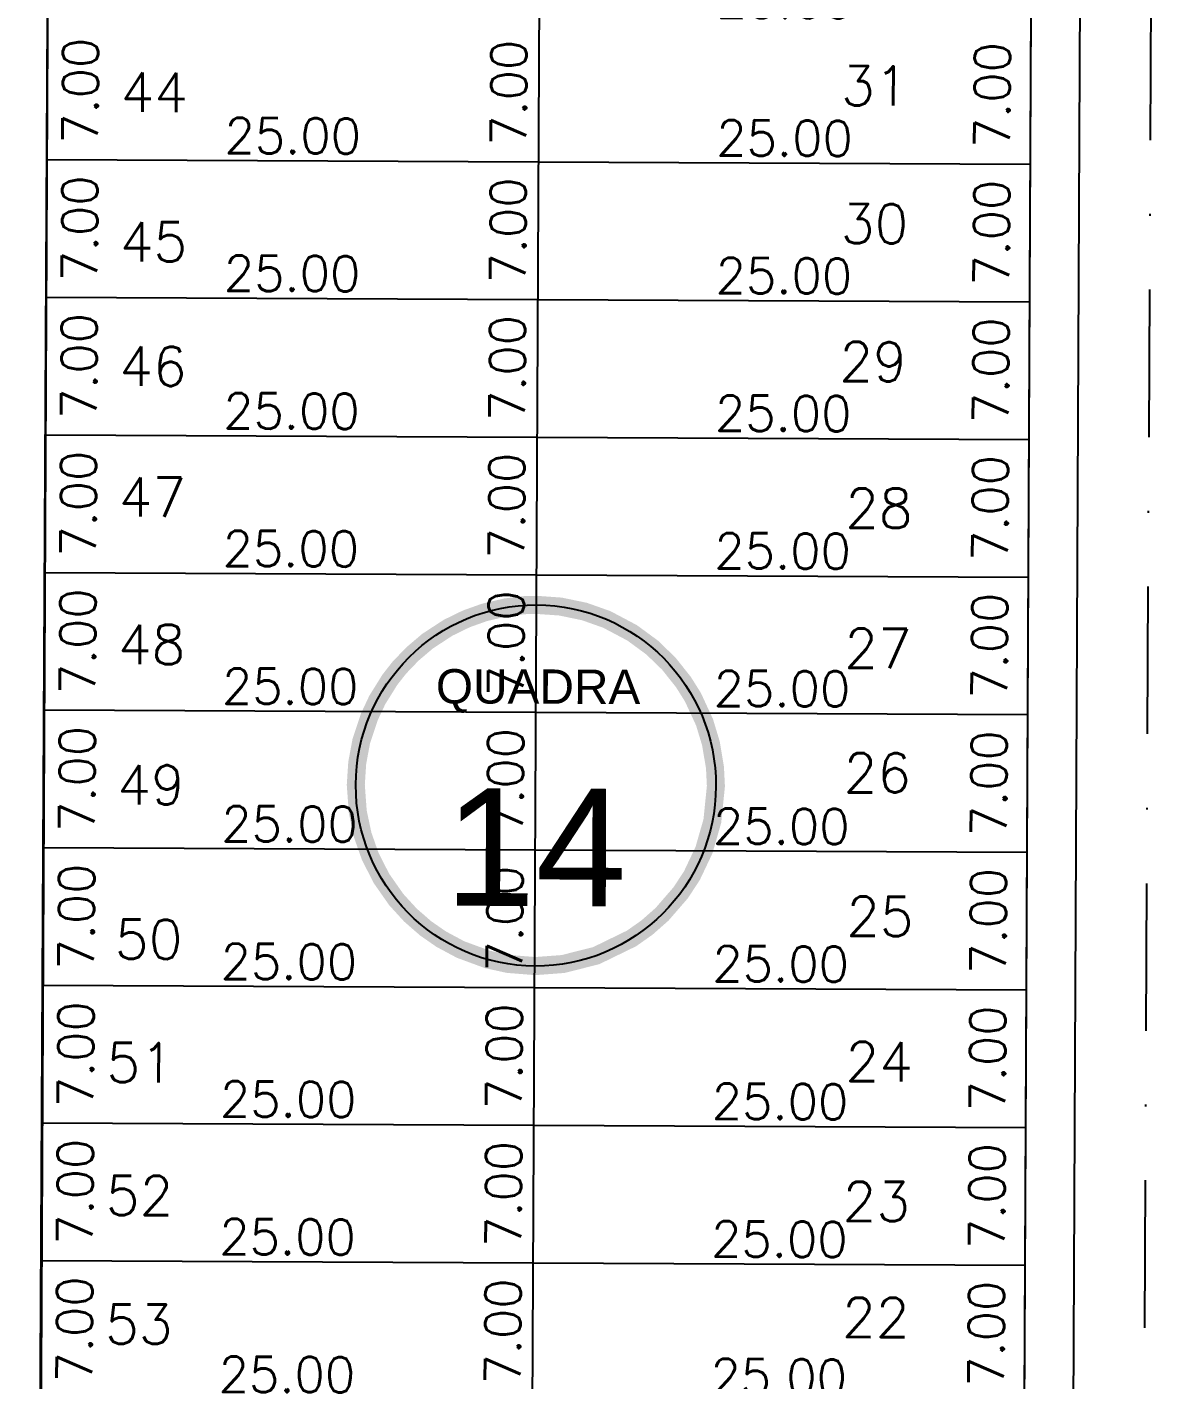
# Model space of a CAD drawing. Header units: millimetres. Extents: x -4430026 to 4783824, y 584 to 9593110.
# Drawn here: x 2617.2 to 2674.6, y 1837.5 to 1906.4 of the extents above; entities that cross this region are included whole.
import ezdxf
from ezdxf.enums import TextEntityAlignment as Align

# ---------------------------------------------------------------- set-up
doc = ezdxf.new("R2010")
doc.units = ezdxf.units.MM
doc.linetypes.add('DASHDOT', pattern=[1, 0.5, -0.25, 0, -0.25])
doc.linetypes.add('HIDDEN2', pattern=[0.1875, 0.125, -0.0625])
for name, color, linetype in [('boundary filipe', 6, 'Continuous'), ('Calçada', 1, 'Continuous'), ('Cota', 8, 'Continuous'), ('COTAS', 8, 'Continuous'), ('Lotes', 2, 'Continuous'), ('Numero de lotes', 5, 'Continuous'), ('númeraçãoquadras', 4, 'Continuous'), ('Projeção', 8, 'HIDDEN2'), ('QUADRA', 4, 'Continuous')]:
    doc.layers.add(name, color=color, linetype=linetype)
doc.styles.add('arcad1', font='romans.shx')
doc.styles.add('ROMANS', font='romans.shx')
doc.styles.add('STYLE1', font='sanss___.ttf')
doc.dimstyles.new('BOLA100', dxfattribs={"dimscale": 0, "dimtxt": 1.9, "dimasz": 0.18, "dimexe": 0.18, "dimexo": 0.063, "dimgap": 0, "dimtad": 1, "dimzin": 4, "dimdsep": 46, "dimtxsty": 'ROMANS', "dimcen": 0.09, "dimse1": 1, "dimse2": 1, "dimsd1": 1, "dimsd2": 1, "dimclrt": 256, "dimaunit": 1, "dimadec": 4, "dimazin": 0, "dimtfac": 1.2, "dimtix": 1, "dimtmove": 2, "dimatfit": 3, "dimfxl": 1, "dimtvp": 2, "dimtolj": 1, "dimtzin": 4, "dimarcsym": 0})
doc.dimstyles.get("Standard").update_dxf_attribs({"dimtxt": 0.18, "dimasz": 0.18, "dimexe": 0.18, "dimexo": 0.0625, "dimgap": 0.09, "dimtad": 0, "dimtih": 1, "dimtoh": 1, "dimdec": 4, "dimzin": 0, "dimdsep": 46, "dimtxsty": 'Standard', "dimcen": 0.09, "dimadec": 0, "dimazin": 0, "dimtfac": 1, "dimtdec": 4, "dimtofl": 0, "dimtmove": 0, "dimatfit": 3, "dimfxl": 1, "dimtolj": 1, "dimtzin": 0, "dimarcsym": 0})

# ---------------------------------------------------------------- blocks, each defined once
blk = doc.blocks.new('NUM_quadra')
at = {"color": 6, "const_width": 0.02}
blk.add_lwpolyline([(-0.0134, 0.1996), (-0.034, 0.1971), (-0.0579, 0.1914), (-0.0779, 0.1842), (-0.0981, 0.1743), (-0.1208, 0.1594), (-0.1377, 0.145), (-0.1521, 0.1299), (-0.1625, 0.1166), (-0.1764, 0.0942), (-0.1852, 0.0754), (-0.1941, 0.0483), (-0.1985, 0.0243), (-0.2, 0), (-0.1977, -0.0299), (-0.1921, -0.0556), (-0.1839, -0.0786), (-0.1713, -0.1033), (-0.1546, -0.1269), (-0.1389, -0.1439), (-0.1219, -0.1586), (-0.1046, -0.1705), (-0.0831, -0.1819), (-0.0531, -0.1928), (-0.0302, -0.1977), (0, -0.2), (0.0309, -0.1976), (0.0677, -0.1882), (0.1069, -0.169), (0.124, -0.1569), (0.1407, -0.1421), (0.1614, -0.1181), (0.1737, -0.0992), (0.187, -0.071), (0.1962, -0.0386), (0.2, 0), (0.1989, 0.0205), (0.1943, 0.0473), (0.1871, 0.0707), (0.1741, 0.0984), (0.1635, 0.1151), (0.1472, 0.1354), (0.1285, 0.1533), (0.1063, 0.1694), (0.0782, 0.1841), (0.0533, 0.1928), (0.0267, 0.1982), (0, 0.2)], close=True, dxfattribs=at)
blk.add_circle((0, 0), 0.2)
at = {"color": 3, "insert": (-0.1114, 0.1285), "char_height": 0.038, "width": 0.2663, "attachment_point": 1, "style": 'STYLE1'}
blk.add_mtext('\\fArial|b0|i0|c0|p34;QUADRA', dxfattribs=at)
at = {"color": 3, "style": 'STYLE1'}
blk.add_attdef('00', text='', height=0.13, dxfattribs=at).set_placement((0, -0.1335), align=Align.CENTER)
blk = doc.blocks.new('*D14039')
at = {"layer": 'DEFPOINTS', "color": 0, "linetype": 'ByBlock'}
for p in [(2674.587, 1959.725), (2673.34, 1696.513), (2673.34, 1696.513)]:
    blk.add_point(p, dxfattribs=at)
at = {"layer": 'COTAS', "linetype": 'ByBlock', "insert": (2672.145, 1827.919), "char_height": 1.9, "attachment_point": 5, "rotation": 89.72858, "style": 'ROMANS'}
blk.add_mtext('\\A1;263.21', dxfattribs=at)
blk = doc.blocks.new('*D9138')
at = {"layer": 'DEFPOINTS', "color": 0}
for p in [(2667.936, 1843.381), (2669.581, 1843.373), (2667.903, 1836.381)]:
    blk.add_point(p, dxfattribs=at)
at = {"layer": 'Cota', "color": 41, "insert": (2665.964, 1839.89), "char_height": 1.8, "attachment_point": 5, "rotation": 89.72858, "style": 'ROMANS'}
blk.add_mtext('\\A1;7.00', dxfattribs=at)
blk = doc.blocks.new('*D9139')
at = {"layer": 'DEFPOINTS', "color": 0}
for p in [(2667.969, 1850.381), (2669.614, 1850.373), (2667.936, 1843.381)]:
    blk.add_point(p, dxfattribs=at)
at = {"layer": 'Cota', "color": 41, "insert": (2665.997, 1846.89), "char_height": 1.8, "attachment_point": 5, "rotation": 89.72858, "style": 'ROMANS'}
blk.add_mtext('\\A1;7.00', dxfattribs=at)
blk = doc.blocks.new('*D9140')
at = {"layer": 'DEFPOINTS', "color": 0}
for p in [(2668.002, 1857.381), (2669.647, 1857.373), (2667.969, 1850.381)]:
    blk.add_point(p, dxfattribs=at)
at = {"layer": 'Cota', "color": 41, "insert": (2666.031, 1853.89), "char_height": 1.8, "attachment_point": 5, "rotation": 89.72858, "style": 'ROMANS'}
blk.add_mtext('\\A1;7.00', dxfattribs=at)
blk = doc.blocks.new('*D9141')
at = {"layer": 'DEFPOINTS', "color": 0}
for p in [(2668.035, 1864.38), (2669.68, 1864.373), (2668.002, 1857.381)]:
    blk.add_point(p, dxfattribs=at)
at = {"layer": 'Cota', "color": 41, "insert": (2666.064, 1860.89), "char_height": 1.8, "attachment_point": 5, "rotation": 89.72858, "style": 'ROMANS'}
blk.add_mtext('\\A1;7.00', dxfattribs=at)
blk = doc.blocks.new('*D9142')
at = {"layer": 'DEFPOINTS', "color": 0}
for p in [(2668.069, 1871.38), (2669.713, 1871.373), (2668.035, 1864.38)]:
    blk.add_point(p, dxfattribs=at)
at = {"layer": 'Cota', "color": 41, "insert": (2666.097, 1867.89), "char_height": 1.8, "attachment_point": 5, "rotation": 89.72858, "style": 'ROMANS'}
blk.add_mtext('\\A1;7.00', dxfattribs=at)
blk = doc.blocks.new('*D9143')
at = {"layer": 'DEFPOINTS', "color": 0}
for p in [(2668.102, 1878.38), (2669.747, 1878.373), (2668.069, 1871.38)]:
    blk.add_point(p, dxfattribs=at)
at = {"layer": 'Cota', "color": 41, "insert": (2666.13, 1874.89), "char_height": 1.8, "attachment_point": 5, "rotation": 89.72858, "style": 'ROMANS'}
blk.add_mtext('\\A1;7.00', dxfattribs=at)
blk = doc.blocks.new('*D9144')
at = {"layer": 'DEFPOINTS', "color": 0}
for p in [(2668.135, 1885.38), (2669.78, 1885.372), (2668.102, 1878.38)]:
    blk.add_point(p, dxfattribs=at)
at = {"layer": 'Cota', "color": 41, "insert": (2666.163, 1881.89), "char_height": 1.8, "attachment_point": 5, "rotation": 89.72858, "style": 'ROMANS'}
blk.add_mtext('\\A1;7.00', dxfattribs=at)
blk = doc.blocks.new('*D9145')
at = {"layer": 'DEFPOINTS', "color": 0}
for p in [(2668.168, 1892.38), (2669.813, 1892.372), (2668.135, 1885.38)]:
    blk.add_point(p, dxfattribs=at)
at = {"layer": 'Cota', "color": 41, "insert": (2666.196, 1888.889), "char_height": 1.8, "attachment_point": 5, "rotation": 89.72858, "style": 'ROMANS'}
blk.add_mtext('\\A1;7.00', dxfattribs=at)
blk = doc.blocks.new('*D9146')
at = {"layer": 'DEFPOINTS', "color": 0}
for p in [(2668.201, 1899.38), (2669.846, 1899.372), (2668.168, 1892.38)]:
    blk.add_point(p, dxfattribs=at)
at = {"layer": 'Cota', "color": 41, "insert": (2666.23, 1895.889), "char_height": 1.8, "attachment_point": 5, "rotation": 89.72858, "style": 'ROMANS'}
blk.add_mtext('\\A1;7.00', dxfattribs=at)
blk = doc.blocks.new('*D9147')
at = {"layer": 'DEFPOINTS', "color": 0}
for p in [(2668.234, 1906.38), (2669.879, 1906.372), (2668.201, 1899.38)]:
    blk.add_point(p, dxfattribs=at)
at = {"layer": 'Cota', "color": 41, "insert": (2666.263, 1902.889), "char_height": 1.8, "attachment_point": 5, "rotation": 89.72858, "style": 'ROMANS'}
blk.add_mtext('\\A1;7.00', dxfattribs=at)
blk = doc.blocks.new('*D9175')
at = {"layer": 'DEFPOINTS', "color": 0}
for p in [(2618.235, 1906.617), (2618.202, 1899.617), (2623.492, 1899.592)]:
    blk.add_point(p, dxfattribs=at)
at = {"layer": 'Cota', "color": 41, "insert": (2619.909, 1903.109), "char_height": 1.8, "attachment_point": 5, "rotation": 89.72858, "style": 'ROMANS'}
blk.add_mtext('\\A1;7.00', dxfattribs=at)
blk = doc.blocks.new('*D9176')
at = {"layer": 'DEFPOINTS', "color": 0}
for p in [(2618.202, 1899.617), (2618.169, 1892.617), (2623.459, 1892.592)]:
    blk.add_point(p, dxfattribs=at)
at = {"layer": 'Cota', "color": 41, "insert": (2619.876, 1896.109), "char_height": 1.8, "attachment_point": 5, "rotation": 89.72858, "style": 'ROMANS'}
blk.add_mtext('\\A1;7.00', dxfattribs=at)
blk = doc.blocks.new('*D9177')
at = {"layer": 'DEFPOINTS', "color": 0}
for p in [(2618.169, 1892.617), (2618.135, 1885.617), (2623.426, 1885.592)]:
    blk.add_point(p, dxfattribs=at)
at = {"layer": 'Cota', "color": 41, "insert": (2619.842, 1889.109), "char_height": 1.8, "attachment_point": 5, "rotation": 89.72858, "style": 'ROMANS'}
blk.add_mtext('\\A1;7.00', dxfattribs=at)
blk = doc.blocks.new('*D9178')
at = {"layer": 'DEFPOINTS', "color": 0}
for p in [(2618.135, 1885.617), (2618.102, 1878.617), (2623.393, 1878.592)]:
    blk.add_point(p, dxfattribs=at)
at = {"layer": 'Cota', "color": 41, "insert": (2619.809, 1882.109), "char_height": 1.8, "attachment_point": 5, "rotation": 89.72858, "style": 'ROMANS'}
blk.add_mtext('\\A1;7.00', dxfattribs=at)
blk = doc.blocks.new('*D9179')
at = {"layer": 'DEFPOINTS', "color": 0}
for p in [(2618.102, 1878.617), (2618.069, 1871.617), (2623.359, 1871.592)]:
    blk.add_point(p, dxfattribs=at)
at = {"layer": 'Cota', "color": 41, "insert": (2619.776, 1875.109), "char_height": 1.8, "attachment_point": 5, "rotation": 89.72858, "style": 'ROMANS'}
blk.add_mtext('\\A1;7.00', dxfattribs=at)
blk = doc.blocks.new('*D9180')
at = {"layer": 'DEFPOINTS', "color": 0}
for p in [(2618.069, 1871.617), (2618.036, 1864.617), (2623.326, 1864.592)]:
    blk.add_point(p, dxfattribs=at)
at = {"layer": 'Cota', "color": 41, "insert": (2619.743, 1868.109), "char_height": 1.8, "attachment_point": 5, "rotation": 89.72858, "style": 'ROMANS'}
blk.add_mtext('\\A1;7.00', dxfattribs=at)
blk = doc.blocks.new('*D9181')
at = {"layer": 'DEFPOINTS', "color": 0}
for p in [(2618.036, 1864.617), (2618.003, 1857.617), (2623.293, 1857.592)]:
    blk.add_point(p, dxfattribs=at)
at = {"layer": 'Cota', "color": 41, "insert": (2619.71, 1861.109), "char_height": 1.8, "attachment_point": 5, "rotation": 89.72858, "style": 'ROMANS'}
blk.add_mtext('\\A1;7.00', dxfattribs=at)
blk = doc.blocks.new('*D9182')
at = {"layer": 'DEFPOINTS', "color": 0}
for p in [(2618.003, 1857.617), (2617.97, 1850.617), (2623.26, 1850.592)]:
    blk.add_point(p, dxfattribs=at)
at = {"layer": 'Cota', "color": 41, "insert": (2619.677, 1854.109), "char_height": 1.8, "attachment_point": 5, "rotation": 89.72858, "style": 'ROMANS'}
blk.add_mtext('\\A1;7.00', dxfattribs=at)
blk = doc.blocks.new('*D9183')
at = {"layer": 'DEFPOINTS', "color": 0}
for p in [(2617.97, 1850.617), (2617.936, 1843.618), (2623.227, 1843.592)]:
    blk.add_point(p, dxfattribs=at)
at = {"layer": 'Cota', "color": 41, "insert": (2619.643, 1847.11), "char_height": 1.8, "attachment_point": 5, "rotation": 89.72858, "style": 'ROMANS'}
blk.add_mtext('\\A1;7.00', dxfattribs=at)
blk = doc.blocks.new('*D9184')
at = {"layer": 'DEFPOINTS', "color": 0}
for p in [(2617.936, 1843.618), (2617.903, 1836.618), (2623.194, 1836.593)]:
    blk.add_point(p, dxfattribs=at)
at = {"layer": 'Cota', "color": 41, "insert": (2619.61, 1840.11), "char_height": 1.8, "attachment_point": 5, "rotation": 89.72858, "style": 'ROMANS'}
blk.add_mtext('\\A1;7.00', dxfattribs=at)
blk = doc.blocks.new('*D12593')
at = {"layer": 'DEFPOINTS', "color": 0}
for p in [(2642.903, 1836.499), (2667.903, 1836.381), (2642.892, 1834.16)]:
    blk.add_point(p, dxfattribs=at)
at = {"layer": 'Cota', "color": 41, "insert": (2655.409, 1837.701), "char_height": 1.8, "attachment_point": 5, "rotation": 359.72858, "style": 'ROMANS'}
blk.add_mtext('\\A1;25.00', dxfattribs=at)
blk = doc.blocks.new('*D12594')
at = {"layer": 'DEFPOINTS', "color": 0}
for p in [(2617.903, 1836.618), (2642.903, 1836.499), (2642.892, 1834.16)]:
    blk.add_point(p, dxfattribs=at)
at = {"layer": 'Cota', "color": 41, "insert": (2630.409, 1837.819), "char_height": 1.8, "attachment_point": 5, "rotation": 359.72858, "style": 'ROMANS'}
blk.add_mtext('\\A1;25.00', dxfattribs=at)
blk = doc.blocks.new('*D12595')
at = {"layer": 'DEFPOINTS', "color": 0}
for p in [(2642.936, 1843.499), (2645.003, 1843.489), (2642.903, 1836.499)]:
    blk.add_point(p, dxfattribs=at)
at = {"layer": 'Cota', "color": 41, "insert": (2641.386, 1840.006), "char_height": 1.8, "attachment_point": 5, "rotation": 89.72858, "style": 'ROMANS'}
blk.add_mtext('\\A1;7.00', dxfattribs=at)
blk = doc.blocks.new('*D12596')
at = {"layer": 'DEFPOINTS', "color": 0}
for p in [(2642.936, 1843.499), (2667.936, 1843.381), (2642.925, 1841.16)]:
    blk.add_point(p, dxfattribs=at)
at = {"layer": 'Cota', "color": 41, "insert": (2655.442, 1844.701), "char_height": 1.8, "attachment_point": 5, "rotation": 359.72858, "style": 'ROMANS'}
blk.add_mtext('\\A1;25.00', dxfattribs=at)
blk = doc.blocks.new('*D12597')
at = {"layer": 'DEFPOINTS', "color": 0}
for p in [(2617.936, 1843.618), (2642.936, 1843.499), (2642.925, 1841.16)]:
    blk.add_point(p, dxfattribs=at)
at = {"layer": 'Cota', "color": 41, "insert": (2630.442, 1844.819), "char_height": 1.8, "attachment_point": 5, "rotation": 359.72858, "style": 'ROMANS'}
blk.add_mtext('\\A1;25.00', dxfattribs=at)
blk = doc.blocks.new('*D12598')
at = {"layer": 'DEFPOINTS', "color": 0}
for p in [(2642.969, 1850.499), (2645.036, 1850.489), (2642.936, 1843.499)]:
    blk.add_point(p, dxfattribs=at)
at = {"layer": 'Cota', "color": 41, "insert": (2641.419, 1847.006), "char_height": 1.8, "attachment_point": 5, "rotation": 89.72858, "style": 'ROMANS'}
blk.add_mtext('\\A1;7.00', dxfattribs=at)
blk = doc.blocks.new('*D12599')
at = {"layer": 'DEFPOINTS', "color": 0}
for p in [(2642.969, 1850.499), (2667.969, 1850.381), (2642.958, 1848.16)]:
    blk.add_point(p, dxfattribs=at)
at = {"layer": 'Cota', "color": 41, "insert": (2655.475, 1851.701), "char_height": 1.8, "attachment_point": 5, "rotation": 359.72858, "style": 'ROMANS'}
blk.add_mtext('\\A1;25.00', dxfattribs=at)
blk = doc.blocks.new('*D12600')
at = {"layer": 'DEFPOINTS', "color": 0}
for p in [(2617.97, 1850.617), (2642.969, 1850.499), (2642.958, 1848.16)]:
    blk.add_point(p, dxfattribs=at)
at = {"layer": 'Cota', "color": 41, "insert": (2630.475, 1851.819), "char_height": 1.8, "attachment_point": 5, "rotation": 359.72858, "style": 'ROMANS'}
blk.add_mtext('\\A1;25.00', dxfattribs=at)
blk = doc.blocks.new('*D12601')
at = {"layer": 'DEFPOINTS', "color": 0}
for p in [(2643.002, 1857.499), (2645.069, 1857.489), (2642.969, 1850.499)]:
    blk.add_point(p, dxfattribs=at)
at = {"layer": 'Cota', "color": 41, "insert": (2641.452, 1854.006), "char_height": 1.8, "attachment_point": 5, "rotation": 89.72858, "style": 'ROMANS'}
blk.add_mtext('\\A1;7.00', dxfattribs=at)
blk = doc.blocks.new('*D12602')
at = {"layer": 'DEFPOINTS', "color": 0}
for p in [(2643.002, 1857.499), (2668.002, 1857.381), (2642.991, 1855.16)]:
    blk.add_point(p, dxfattribs=at)
at = {"layer": 'Cota', "color": 41, "insert": (2655.508, 1858.701), "char_height": 1.8, "attachment_point": 5, "rotation": 359.72858, "style": 'ROMANS'}
blk.add_mtext('\\A1;25.00', dxfattribs=at)
blk = doc.blocks.new('*D12603')
at = {"layer": 'DEFPOINTS', "color": 0}
for p in [(2618.003, 1857.617), (2643.002, 1857.499), (2642.991, 1855.16)]:
    blk.add_point(p, dxfattribs=at)
at = {"layer": 'Cota', "color": 41, "insert": (2630.509, 1858.819), "char_height": 1.8, "attachment_point": 5, "rotation": 359.72858, "style": 'ROMANS'}
blk.add_mtext('\\A1;25.00', dxfattribs=at)
blk = doc.blocks.new('*D12604')
at = {"layer": 'DEFPOINTS', "color": 0}
for p in [(2643.036, 1864.499), (2645.102, 1864.489), (2643.002, 1857.499)]:
    blk.add_point(p, dxfattribs=at)
at = {"layer": 'Cota', "color": 41, "insert": (2641.486, 1861.006), "char_height": 1.8, "attachment_point": 5, "rotation": 89.72858, "style": 'ROMANS'}
blk.add_mtext('\\A1;7.00', dxfattribs=at)
blk = doc.blocks.new('*D12605')
at = {"layer": 'DEFPOINTS', "color": 0}
for p in [(2643.036, 1864.499), (2668.035, 1864.38), (2643.025, 1862.16)]:
    blk.add_point(p, dxfattribs=at)
at = {"layer": 'Cota', "color": 41, "insert": (2655.541, 1865.701), "char_height": 1.8, "attachment_point": 5, "rotation": 359.72858, "style": 'ROMANS'}
blk.add_mtext('\\A1;25.00', dxfattribs=at)
blk = doc.blocks.new('*D12606')
at = {"layer": 'DEFPOINTS', "color": 0}
for p in [(2618.036, 1864.617), (2643.036, 1864.499), (2643.025, 1862.16)]:
    blk.add_point(p, dxfattribs=at)
at = {"layer": 'Cota', "color": 41, "insert": (2630.542, 1865.819), "char_height": 1.8, "attachment_point": 5, "rotation": 359.72858, "style": 'ROMANS'}
blk.add_mtext('\\A1;25.00', dxfattribs=at)
blk = doc.blocks.new('*D12607')
at = {"layer": 'DEFPOINTS', "color": 0}
for p in [(2643.069, 1871.499), (2645.135, 1871.489), (2643.036, 1864.499)]:
    blk.add_point(p, dxfattribs=at)
at = {"layer": 'Cota', "color": 41, "insert": (2641.519, 1868.006), "char_height": 1.8, "attachment_point": 5, "rotation": 89.72858, "style": 'ROMANS'}
blk.add_mtext('\\A1;7.00', dxfattribs=at)
blk = doc.blocks.new('*D12608')
at = {"layer": 'DEFPOINTS', "color": 0}
for p in [(2643.069, 1871.499), (2668.069, 1871.38), (2643.058, 1869.16)]:
    blk.add_point(p, dxfattribs=at)
at = {"layer": 'Cota', "color": 41, "insert": (2655.575, 1872.701), "char_height": 1.8, "attachment_point": 5, "rotation": 359.72858, "style": 'ROMANS'}
blk.add_mtext('\\A1;25.00', dxfattribs=at)
blk = doc.blocks.new('*D12609')
at = {"layer": 'DEFPOINTS', "color": 0}
for p in [(2618.069, 1871.617), (2643.069, 1871.499), (2643.058, 1869.16)]:
    blk.add_point(p, dxfattribs=at)
at = {"layer": 'Cota', "color": 41, "insert": (2630.575, 1872.819), "char_height": 1.8, "attachment_point": 5, "rotation": 359.72858, "style": 'ROMANS'}
blk.add_mtext('\\A1;25.00', dxfattribs=at)
blk = doc.blocks.new('*D12610')
at = {"layer": 'DEFPOINTS', "color": 0}
for p in [(2643.102, 1878.499), (2645.168, 1878.489), (2643.069, 1871.499)]:
    blk.add_point(p, dxfattribs=at)
at = {"layer": 'Cota', "color": 41, "insert": (2641.552, 1875.006), "char_height": 1.8, "attachment_point": 5, "rotation": 89.72858, "style": 'ROMANS'}
blk.add_mtext('\\A1;7.00', dxfattribs=at)
blk = doc.blocks.new('*D12611')
at = {"layer": 'DEFPOINTS', "color": 0}
for p in [(2643.102, 1878.499), (2668.102, 1878.38), (2643.091, 1876.16)]:
    blk.add_point(p, dxfattribs=at)
at = {"layer": 'Cota', "color": 41, "insert": (2655.608, 1879.701), "char_height": 1.8, "attachment_point": 5, "rotation": 359.72858, "style": 'ROMANS'}
blk.add_mtext('\\A1;25.00', dxfattribs=at)
blk = doc.blocks.new('*D12612')
at = {"layer": 'DEFPOINTS', "color": 0}
for p in [(2618.102, 1878.617), (2643.102, 1878.499), (2643.091, 1876.16)]:
    blk.add_point(p, dxfattribs=at)
at = {"layer": 'Cota', "color": 41, "insert": (2630.608, 1879.819), "char_height": 1.8, "attachment_point": 5, "rotation": 359.72858, "style": 'ROMANS'}
blk.add_mtext('\\A1;25.00', dxfattribs=at)
blk = doc.blocks.new('*D12613')
at = {"layer": 'DEFPOINTS', "color": 0}
for p in [(2643.135, 1885.499), (2645.202, 1885.489), (2643.102, 1878.499)]:
    blk.add_point(p, dxfattribs=at)
at = {"layer": 'Cota', "color": 41, "insert": (2641.585, 1882.006), "char_height": 1.8, "attachment_point": 5, "rotation": 89.72858, "style": 'ROMANS'}
blk.add_mtext('\\A1;7.00', dxfattribs=at)
blk = doc.blocks.new('*D12614')
at = {"layer": 'DEFPOINTS', "color": 0}
for p in [(2643.135, 1885.499), (2668.135, 1885.38), (2643.124, 1883.16)]:
    blk.add_point(p, dxfattribs=at)
at = {"layer": 'Cota', "color": 41, "insert": (2655.641, 1886.7), "char_height": 1.8, "attachment_point": 5, "rotation": 359.72858, "style": 'ROMANS'}
blk.add_mtext('\\A1;25.00', dxfattribs=at)
blk = doc.blocks.new('*D12615')
at = {"layer": 'DEFPOINTS', "color": 0}
for p in [(2618.135, 1885.617), (2643.135, 1885.499), (2643.124, 1883.16)]:
    blk.add_point(p, dxfattribs=at)
at = {"layer": 'Cota', "color": 41, "insert": (2630.641, 1886.819), "char_height": 1.8, "attachment_point": 5, "rotation": 359.72858, "style": 'ROMANS'}
blk.add_mtext('\\A1;25.00', dxfattribs=at)
blk = doc.blocks.new('*D12616')
at = {"layer": 'DEFPOINTS', "color": 0}
for p in [(2643.168, 1892.499), (2645.235, 1892.489), (2643.135, 1885.499)]:
    blk.add_point(p, dxfattribs=at)
at = {"layer": 'Cota', "color": 41, "insert": (2641.618, 1889.006), "char_height": 1.8, "attachment_point": 5, "rotation": 89.72858, "style": 'ROMANS'}
blk.add_mtext('\\A1;7.00', dxfattribs=at)
blk = doc.blocks.new('*D12617')
at = {"layer": 'DEFPOINTS', "color": 0}
for p in [(2643.168, 1892.499), (2668.168, 1892.38), (2643.157, 1890.16)]:
    blk.add_point(p, dxfattribs=at)
at = {"layer": 'Cota', "color": 41, "insert": (2655.674, 1893.7), "char_height": 1.8, "attachment_point": 5, "rotation": 359.72858, "style": 'ROMANS'}
blk.add_mtext('\\A1;25.00', dxfattribs=at)
blk = doc.blocks.new('*D12618')
at = {"layer": 'DEFPOINTS', "color": 0}
for p in [(2618.169, 1892.617), (2643.168, 1892.499), (2643.157, 1890.16)]:
    blk.add_point(p, dxfattribs=at)
at = {"layer": 'Cota', "color": 41, "insert": (2630.674, 1893.819), "char_height": 1.8, "attachment_point": 5, "rotation": 359.72858, "style": 'ROMANS'}
blk.add_mtext('\\A1;25.00', dxfattribs=at)
blk = doc.blocks.new('*D12619')
at = {"layer": 'DEFPOINTS', "color": 0}
for p in [(2643.201, 1899.499), (2645.268, 1899.489), (2643.168, 1892.499)]:
    blk.add_point(p, dxfattribs=at)
at = {"layer": 'Cota', "color": 41, "insert": (2641.651, 1896.006), "char_height": 1.8, "attachment_point": 5, "rotation": 89.72858, "style": 'ROMANS'}
blk.add_mtext('\\A1;7.00', dxfattribs=at)
blk = doc.blocks.new('*D12620')
at = {"layer": 'DEFPOINTS', "color": 0}
for p in [(2643.201, 1899.499), (2668.201, 1899.38), (2643.19, 1897.16)]:
    blk.add_point(p, dxfattribs=at)
at = {"layer": 'Cota', "color": 41, "insert": (2655.707, 1900.7), "char_height": 1.8, "attachment_point": 5, "rotation": 359.72858, "style": 'ROMANS'}
blk.add_mtext('\\A1;25.00', dxfattribs=at)
blk = doc.blocks.new('*D12621')
at = {"layer": 'DEFPOINTS', "color": 0}
for p in [(2618.202, 1899.617), (2643.201, 1899.499), (2643.19, 1897.16)]:
    blk.add_point(p, dxfattribs=at)
at = {"layer": 'Cota', "color": 41, "insert": (2630.708, 1900.819), "char_height": 1.8, "attachment_point": 5, "rotation": 359.72858, "style": 'ROMANS'}
blk.add_mtext('\\A1;25.00', dxfattribs=at)
blk = doc.blocks.new('*D12622')
at = {"layer": 'DEFPOINTS', "color": 0}
for p in [(2643.235, 1906.498), (2645.301, 1906.489), (2643.201, 1899.499)]:
    blk.add_point(p, dxfattribs=at)
at = {"layer": 'Cota', "color": 41, "insert": (2641.684, 1903.006), "char_height": 1.8, "attachment_point": 5, "rotation": 89.72858, "style": 'ROMANS'}
blk.add_mtext('\\A1;7.00', dxfattribs=at)
blk = doc.blocks.new('*D12623')
at = {"layer": 'DEFPOINTS', "color": 0}
for p in [(2643.235, 1906.498), (2668.234, 1906.38), (2643.224, 1904.159)]:
    blk.add_point(p, dxfattribs=at)
at = {"layer": 'Cota', "color": 41, "insert": (2655.74, 1907.7), "char_height": 1.8, "attachment_point": 5, "rotation": 359.72858, "style": 'ROMANS'}
blk.add_mtext('\\A1;25.00', dxfattribs=at)
blk = doc.blocks.new('*D12624')
at = {"layer": 'DEFPOINTS', "color": 0}
for p in [(2618.235, 1906.617), (2643.235, 1906.498), (2643.224, 1904.159)]:
    blk.add_point(p, dxfattribs=at)
at = {"layer": 'Cota', "color": 41, "insert": (2630.741, 1907.819), "char_height": 1.8, "attachment_point": 5, "rotation": 359.72858, "style": 'ROMANS'}
blk.add_mtext('\\A1;25.00', dxfattribs=at)

msp = doc.modelspace()

# ---------------------------------------------------------------- linework, layer by layer
at = {"layer": 'boundary filipe', "elevation": 2.439}
msp.add_lwpolyline([(2668.458, 1953.514), (2618.453, 1952.616), (2617.198, 1710.921), (2667.292, 1707.389), (2668.458, 1953.514)], dxfattribs=at)
at = {"layer": 'boundary filipe', "linetype": 'ByBlock', "elevation": 2.439}
msp.add_lwpolyline([(2667.299, 1708.94), (2668.458, 1953.514), (2618.453, 1952.616), (2617.315, 1712.464)], dxfattribs=at)
at = {"layer": 'Calçada'}
msp.add_line((2669.809, 1711.092, 2.439), (2670.941, 1949.921, 2.439), dxfattribs=at)
at = {"layer": 'Lotes'}
for p, q in [((2642.299, 1709.069, 2.439), (2643.455, 1953.065, 2.439)), ((2618.202, 1899.617, 2.439), (2668.201, 1899.38, 2.439)), ((2618.169, 1892.617, 2.439), (2668.168, 1892.38, 2.439)), ((2618.135, 1885.617, 2.439), (2668.135, 1885.38, 2.439)), ((2618.102, 1878.617, 2.439), (2668.102, 1878.38, 2.439)), ((2618.069, 1871.617, 2.439), (2668.069, 1871.38, 2.439)), ((2618.036, 1864.617, 2.439), (2668.035, 1864.38, 2.439)), ((2618.003, 1857.617, 2.439), (2668.002, 1857.381, 2.439)), ((2617.97, 1850.617, 2.439), (2667.969, 1850.381, 2.439)), ((2617.936, 1843.618, 2.439), (2667.936, 1843.381, 2.439))]:
    msp.add_line(p, q, dxfattribs=at)
at = {"layer": 'Projeção', "linetype": 'DASHDOT', "ltscale": 15}
msp.add_line((2672.447, 1508.003, 2.439), (2674.587, 1959.725, 2.439), dxfattribs=at)
at = {"layer": 'QUADRA', "linetype": 'ByBlock', "elevation": 2.439}
msp.add_lwpolyline([(2667.292, 1707.389), (2668.458, 1953.514), (2618.453, 1952.616), (2617.308, 1710.912, 0.003271)], format="xyb", close=True, dxfattribs=at)

# ---------------------------------------------------------------- block references
at = {"layer": 'númeraçãoquadras', "linetype": 'ByBlock', "extrusion": (0.084423, -0.000343131, 0.99643)}
ref = msp.add_blockref('NUM_quadra', (1878.505, -2625.836, 224.924), dxfattribs=dict(at, xscale=45.93175888062505, yscale=45.93175888063583, zscale=45.9317585301846, rotation=270.0385460290153))
ref.add_attrib('00', '14', dxfattribs={"layer": '0', "color": 3, "extrusion": (0.084423, -0.000343131, 0.99643), "height": 5.9711, "rotation": 270.03855, "style": 'STYLE1'}).set_placement((1872.375, -2625.84, 224.924), align=Align.CENTER)

# ---------------------------------------------------------------- texts
at = {"layer": 'Numero de lotes', "style": 'arcad1'}
for s, p in [('44', (2623.665, 1903.029, 2.439)), ('31', (2660.295, 1903.365, 2.439)), ('30', (2660.287, 1896.349, 2.439)), ('45', (2623.629, 1895.43, 2.439)), ('29', (2660.206, 1889.333, 2.439)), ('46', (2623.599, 1889.097, 2.439)), ('47', (2623.568, 1882.447, 2.439)), ('28', (2660.505, 1881.88, 2.439)), ('48', (2623.532, 1874.953, 2.439)), ('27', (2660.454, 1874.752, 2.439)), ('26', (2660.424, 1868.419, 2.439)), ('49', (2623.498, 1867.807, 2.439)), ('25', (2660.556, 1861.122, 2.439)), ('50', (2623.382, 1859.956, 2.439)), ('51', (2622.948, 1853.68, 2.439)), ('24', (2660.521, 1853.734, 2.439)), ('52', (2622.916, 1846.925, 2.439)), ('23', (2660.374, 1846.621, 2.439)), ('53', (2622.885, 1840.381, 2.439)), ('22', (2660.346, 1840.722, 2.439))]:
    msp.add_text(s, height=2, rotation=359.72858, dxfattribs=at).set_placement(p, align=Align.MIDDLE_CENTER)

# ---------------------------------------------------------------- dimensions: what is measured, and where the dimension line sits
at = {"layer": 'Cota'}
for p1, p2, distance, picture, middle in [((2618.235, 1906.617, 2.439), (2643.235, 1906.498, 2.439), -2.339, '*D12624', (2630.741, 1907.819, 2.439)), ((2668.234, 1906.38, 2.439), (2643.235, 1906.498, 2.439), 2.339, '*D12623', (2655.74, 1907.7, 2.439)), ((2643.201, 1899.499, 2.439), (2643.235, 1906.498, 2.439), -2.066, '*D12622', (2641.684, 1903.006, 2.439)), ((2618.202, 1899.617, 2.439), (2643.201, 1899.499, 2.439), -2.339, '*D12621', (2630.708, 1900.819, 2.439)), ((2668.201, 1899.38, 2.439), (2643.201, 1899.499, 2.439), 2.339, '*D12620', (2655.707, 1900.7, 2.439)), ((2643.168, 1892.499, 2.439), (2643.201, 1899.499, 2.439), -2.066, '*D12619', (2641.651, 1896.006, 2.439)), ((2618.169, 1892.617, 2.439), (2643.168, 1892.499, 2.439), -2.339, '*D12618', (2630.674, 1893.819, 2.439)), ((2668.168, 1892.38, 2.439), (2643.168, 1892.499, 2.439), 2.339, '*D12617', (2655.674, 1893.7, 2.439)), ((2643.135, 1885.499, 2.439), (2643.168, 1892.499, 2.439), -2.066, '*D12616', (2641.618, 1889.006, 2.439)), ((2618.135, 1885.617, 2.439), (2643.135, 1885.499, 2.439), -2.339, '*D12615', (2630.641, 1886.819, 2.439)), ((2668.135, 1885.38, 2.439), (2643.135, 1885.499, 2.439), 2.339, '*D12614', (2655.641, 1886.7, 2.439)), ((2643.102, 1878.499, 2.439), (2643.135, 1885.499, 2.439), -2.066, '*D12613', (2641.585, 1882.006, 2.439)), ((2618.102, 1878.617, 2.439), (2643.102, 1878.499, 2.439), -2.339, '*D12612', (2630.608, 1879.819, 2.439)), ((2668.102, 1878.38, 2.439), (2643.102, 1878.499, 2.439), 2.339, '*D12611', (2655.608, 1879.701, 2.439)), ((2643.069, 1871.499, 2.439), (2643.102, 1878.499, 2.439), -2.066, '*D12610', (2641.552, 1875.006, 2.439)), ((2618.069, 1871.617, 2.439), (2643.069, 1871.499, 2.439), -2.339, '*D12609', (2630.575, 1872.819, 2.439)), ((2668.069, 1871.38, 2.439), (2643.069, 1871.499, 2.439), 2.339, '*D12608', (2655.575, 1872.701, 2.439)), ((2643.036, 1864.499, 2.439), (2643.069, 1871.499, 2.439), -2.066, '*D12607', (2641.519, 1868.006, 2.439)), ((2618.036, 1864.617, 2.439), (2643.036, 1864.499, 2.439), -2.339, '*D12606', (2630.542, 1865.819, 2.439)), ((2668.035, 1864.38, 2.439), (2643.036, 1864.499, 2.439), 2.339, '*D12605', (2655.541, 1865.701, 2.439)), ((2643.002, 1857.499, 2.439), (2643.036, 1864.499, 2.439), -2.066, '*D12604', (2641.486, 1861.006, 2.439)), ((2618.003, 1857.617, 2.439), (2643.002, 1857.499, 2.439), -2.339, '*D12603', (2630.509, 1858.819, 2.439)), ((2668.002, 1857.381, 2.439), (2643.002, 1857.499, 2.439), 2.339, '*D12602', (2655.508, 1858.701, 2.439)), ((2642.969, 1850.499, 2.439), (2643.002, 1857.499, 2.439), -2.066, '*D12601', (2641.452, 1854.006, 2.439)), ((2617.97, 1850.617, 2.439), (2642.969, 1850.499, 2.439), -2.339, '*D12600', (2630.475, 1851.819, 2.439)), ((2667.969, 1850.381, 2.439), (2642.969, 1850.499, 2.439), 2.339, '*D12599', (2655.475, 1851.701, 2.439)), ((2642.936, 1843.499, 2.439), (2642.969, 1850.499, 2.439), -2.066, '*D12598', (2641.419, 1847.006, 2.439)), ((2617.936, 1843.618, 2.439), (2642.936, 1843.499, 2.439), -2.339, '*D12597', (2630.442, 1844.819, 2.439)), ((2667.936, 1843.381, 2.439), (2642.936, 1843.499, 2.439), 2.339, '*D12596', (2655.442, 1844.701, 2.439)), ((2642.903, 1836.499, 2.439), (2642.936, 1843.499, 2.439), -2.066, '*D12595', (2641.386, 1840.006, 2.439)), ((2617.903, 1836.618, 2.439), (2642.903, 1836.499, 2.439), -2.339, '*D12594', (2630.409, 1837.819, 2.439)), ((2667.903, 1836.381, 2.439), (2642.903, 1836.499, 2.439), 2.339, '*D12593', (2655.409, 1837.701, 2.439))]:
    dim = msp.add_aligned_dim(p1=p1, p2=p2, distance=distance, dimstyle='Standard', override={"dimtxt": 1.8, "dimexo": 0.063, "dimgap": 0, "dimtih": 0, "dimtoh": 0, "dimdec": 2, "dimzin": 4, "dimtxsty": 'ROMANS', "dimse1": 1, "dimse2": 1, "dimsd1": 1, "dimsd2": 1, "dimclrt": 41, "dimtfac": 1.2, "dimtdec": 2, "dimtix": 1, "dimtofl": 1, "dimtmove": 2, "dimfxl": 0.18, "dimfxlon": 1, "dimtvp": 2, "dimtzin": 4}, dxfattribs=at)
    dim.commit()
    dim.dimension.update_dxf_attribs({"geometry": picture, "text_midpoint": middle})
for base, p1, p2, angle, picture, middle in [((2623.492, 1899.592, 2.439), (2618.235, 1906.617, 2.439), (2618.202, 1899.617, 2.439), 89.72858, '*D9175', (2619.909, 1903.109, 2.439)), ((2669.879, 1906.372, 2.439), (2668.201, 1899.38, 2.439), (2668.234, 1906.38, 2.439), 269.72858, '*D9147', (2666.263, 1902.889, 2.439)), ((2623.459, 1892.592, 2.439), (2618.202, 1899.617, 2.439), (2618.169, 1892.617, 2.439), 89.72858, '*D9176', (2619.876, 1896.109, 2.439)), ((2669.846, 1899.372, 2.439), (2668.168, 1892.38, 2.439), (2668.201, 1899.38, 2.439), 269.72858, '*D9146', (2666.23, 1895.889, 2.439)), ((2623.426, 1885.592, 2.439), (2618.169, 1892.617, 2.439), (2618.135, 1885.617, 2.439), 89.72858, '*D9177', (2619.842, 1889.109, 2.439)), ((2669.813, 1892.372, 2.439), (2668.135, 1885.38, 2.439), (2668.168, 1892.38, 2.439), 269.72858, '*D9145', (2666.196, 1888.889, 2.439)), ((2623.393, 1878.592, 2.439), (2618.135, 1885.617, 2.439), (2618.102, 1878.617, 2.439), 89.72858, '*D9178', (2619.809, 1882.109, 2.439)), ((2669.78, 1885.372, 2.439), (2668.102, 1878.38, 2.439), (2668.135, 1885.38, 2.439), 269.72858, '*D9144', (2666.163, 1881.89, 2.439)), ((2623.359, 1871.592, 2.439), (2618.102, 1878.617, 2.439), (2618.069, 1871.617, 2.439), 89.72858, '*D9179', (2619.776, 1875.109, 2.439)), ((2669.747, 1878.373, 2.439), (2668.069, 1871.38, 2.439), (2668.102, 1878.38, 2.439), 269.72858, '*D9143', (2666.13, 1874.89, 2.439)), ((2623.326, 1864.592, 2.439), (2618.069, 1871.617, 2.439), (2618.036, 1864.617, 2.439), 89.72858, '*D9180', (2619.743, 1868.109, 2.439)), ((2669.713, 1871.373, 2.439), (2668.035, 1864.38, 2.439), (2668.069, 1871.38, 2.439), 269.72858, '*D9142', (2666.097, 1867.89, 2.439)), ((2623.293, 1857.592, 2.439), (2618.036, 1864.617, 2.439), (2618.003, 1857.617, 2.439), 89.72858, '*D9181', (2619.71, 1861.109, 2.439)), ((2669.68, 1864.373, 2.439), (2668.002, 1857.381, 2.439), (2668.035, 1864.38, 2.439), 269.72858, '*D9141', (2666.064, 1860.89, 2.439)), ((2623.26, 1850.592, 2.439), (2618.003, 1857.617, 2.439), (2617.97, 1850.617, 2.439), 89.72858, '*D9182', (2619.677, 1854.109, 2.439)), ((2669.647, 1857.373, 2.439), (2667.969, 1850.381, 2.439), (2668.002, 1857.381, 2.439), 269.72858, '*D9140', (2666.031, 1853.89, 2.439)), ((2623.227, 1843.592, 2.439), (2617.97, 1850.617, 2.439), (2617.936, 1843.618, 2.439), 89.72858, '*D9183', (2619.643, 1847.11, 2.439)), ((2669.614, 1850.373, 2.439), (2667.936, 1843.381, 2.439), (2667.969, 1850.381, 2.439), 269.72858, '*D9139', (2665.997, 1846.89, 2.439)), ((2623.194, 1836.593, 2.439), (2617.936, 1843.618, 2.439), (2617.903, 1836.618, 2.439), 89.72858, '*D9184', (2619.61, 1840.11, 2.439)), ((2669.581, 1843.373, 2.439), (2667.903, 1836.381, 2.439), (2667.936, 1843.381, 2.439), 269.72858, '*D9138', (2665.964, 1839.89, 2.439))]:
    dim = msp.add_linear_dim(base=base, p1=p1, p2=p2, angle=angle, dimstyle='Standard', override={"dimtxt": 1.8, "dimexo": 0.063, "dimgap": 0, "dimtih": 0, "dimtoh": 0, "dimdec": 2, "dimzin": 4, "dimtxsty": 'ROMANS', "dimse1": 1, "dimse2": 1, "dimsd1": 1, "dimsd2": 1, "dimclrt": 41, "dimtfac": 1.2, "dimtdec": 2, "dimtix": 1, "dimtofl": 1, "dimtmove": 2, "dimfxl": 0.18, "dimfxlon": 1, "dimtvp": 2, "dimtzin": 4}, dxfattribs=at)
    dim.commit()
    dim.dimension.update_dxf_attribs({"geometry": picture, "text_midpoint": middle})
at = {"layer": 'COTAS', "linetype": 'ByBlock'}
dim = msp.add_linear_dim(base=(2673.34, 1696.513, 2.439), p1=(2674.587, 1959.725, 2.439), p2=(2673.34, 1696.513, 2.439), angle=269.72858, dimstyle='BOLA100', override={"dimscale": 1, "dimfxl": 0.18}, dxfattribs=at)
dim.commit()
dim.dimension.update_dxf_attribs({"geometry": '*D14039', "text_midpoint": (2672.145, 1827.919, 2.439), "dimtype": 161})

doc.saveas('drawing.dxf')
